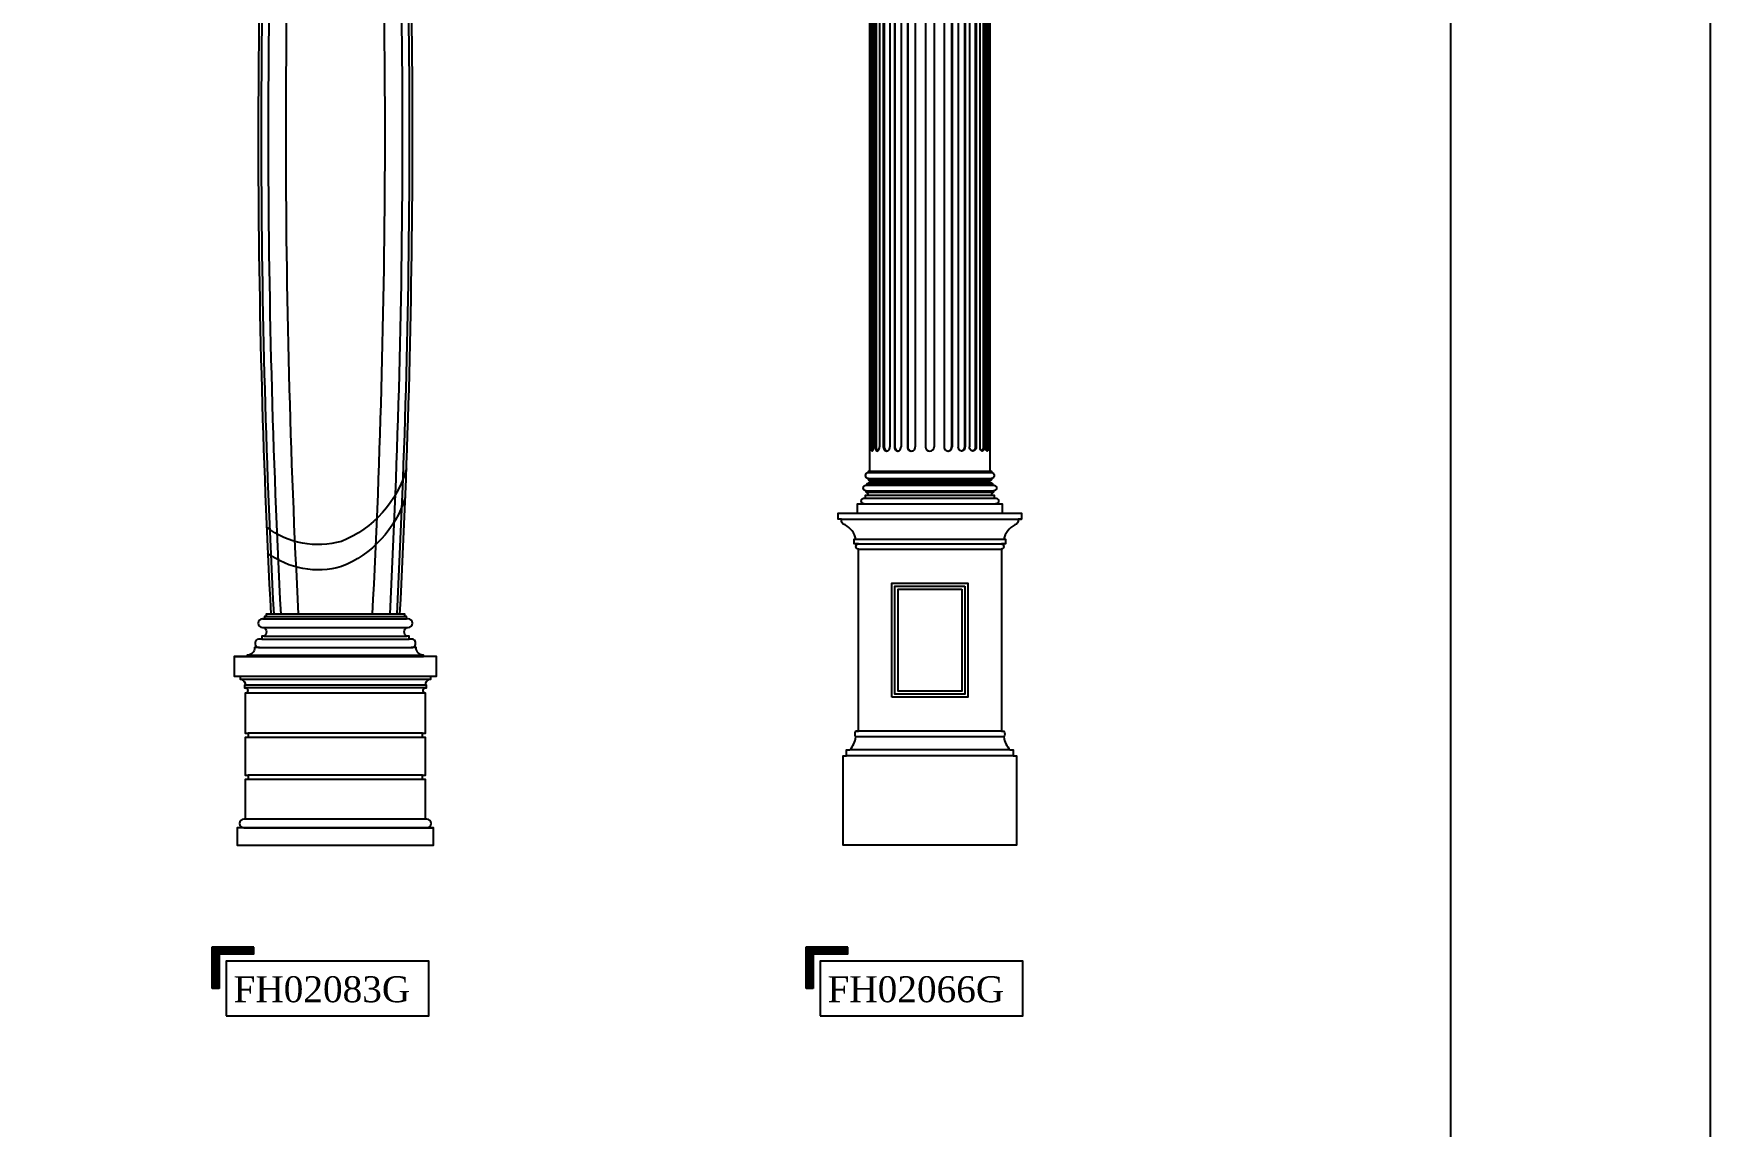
# Model space of a CAD drawing. Extents: x 15151 to 53333, y -36484 to -6005.
# Drawn here: x 42219 to 45634, y -10456 to -8231 of the extents above; entities that cross this region are included whole.
import ezdxf

# ---------------------------------------------------------------- set-up
doc = ezdxf.new("R2010")
doc.units = 0
doc.header["$MEASUREMENT"] = 0
doc.layers.get('DEFPOINTS').update_dxf_attribs({"linetype": 'CONTINUOUS'})
for name, color, linetype in [('3', 3, 'CONTINUOUS'), ('4', 4, 'CONTINUOUS'), ('7', 7, 'CONTINUOUS'), ('K', 3, 'CONTINUOUS')]:
    doc.layers.add(name, color=color, linetype=linetype)
doc.styles.add('STYLE4', font='')
doc.styles.get('STYLE4').set_extended_font_data('Dutch801 XBd BT')

# ---------------------------------------------------------------- blocks, each defined once
blk = doc.blocks.new('A$C17116E59')
at = {"layer": 'K'}
h = blk.add_hatch(dxfattribs=at)
h.set_pattern_fill('ANSI31', color=3, scale=8, style=0)
h.set_pattern_definition([(45, (-4627.7245, -2075.912), (-0.70710678, 0.70710678), [])])
h.paths.add_polyline_path([(48, 47.6), (0, 47.6), (0, 0), (8, 0), (8, 39.6), (48, 39.6)])
at = {"layer": 'K', "color": 3}
for p, q in [((0, 0), (0, 47.6)), ((48, 39.6), (48, 47.6)), ((8, 0), (0, 0))]:
    blk.add_line(p, q, dxfattribs=at)
for points in [[(48, 47.6), (0, 47.6), (0, 0)], [(48, 39.6), (8, 39.6), (8, 0)]]:
    blk.add_lwpolyline(points, dxfattribs=at)
blk = doc.blocks.new('A$C34912D1F')
at = {"layer": '3'}
for p, q in [((153, 783.5), (651, 783.5)), ((159, 791.5), (645, 791.5)), ((150, 714), (660, 714)), ((158, 753.5), (652, 753.5)), ((158, 723.5), (652, 723.5)), ((100, 658), (709.2, 658)), ((142.4, 684), (668.4, 684)), ((75, 585), (735, 585)), ((80, 575), (730, 575)), ((717, 554.5), (93, 554.5)), ((717, 544.5), (93, 544.5)), ((717, 526), (93, 526)), ((707, 388), (103, 388)), ((707, 373), (103, 373)), ((707, 243), (103, 243)), ((707, 228), (103, 228))]:
    blk.add_line(p, q, dxfattribs=at)
at = {"layer": '3', "linetype": 'Continuous'}
for p, q in [((722.2, 60), (87.8, 60)), ((87.8, 60), (745, 60)), ((717, 90), (93, 90))]:
    blk.add_line(p, q, dxfattribs=at)
at = {"layer": '3'}
for points in [[(651.1, 1304.2, -0.233638), (426, 1052, -0.236439), (167.1, 1100.8)], [(647.2, 1203.7, -0.224278), (426, 964.5, -0.232859), (170.2, 1010.9)]]:
    blk.add_lwpolyline(points, format="xyb", dxfattribs=at)
for centre, start, end in [((31970.8, 2461.9), 177.00105, 182.99362), ((31995.1, 2461.9), 177.00105, 182.99362), ((32055.7, 2461.9), 177.00105, 182.99362), ((-31245.7, 2461.9), 357.00638, 2.99895), ((-31185.1, 2461.9), 357.00638, 2.99895), ((-31160.8, 2461.9), 357.00638, 2.99895)]:
    blk.add_arc(centre, 31822.7, start, end, dxfattribs=at)
at = {"layer": '4'}
blk.add_lwpolyline([(182, 4126.8, 0.026412), (181.5, 800), (165, 800), (165, 791.5), (159, 791.5), (159, 783.5), (153, 783.5, 1), (153, 753.5), (158, 753.5, -0.551788), (158, 723.5), (150, 723.5), (150, 714), (142.4, 714, 1.025915), (142.4, 684), (125, 684, -0.435324), (100, 658), (100, 653), (55, 653), (55, 585), (75, 585), (75, 575), (80, 575, -0.314102), (93, 554.5), (90, 554.5), (90, 544.5), (93, 544.5, -0.915893), (93, 526), (93, 388), (103, 388), (103, 373), (93, 373), (93, 243), (103, 243), (103, 228), (93, 228), (93, 90), (88, 90, 0.991909), (87.8, 60), (65, 60), (65, 0), (745, 0), (745, 60), (722.2, 60, 0.991909), (722, 90), (717, 90), (717, 228), (707, 228), (707, 243), (717, 243), (717, 373), (707, 373), (707, 388), (717, 388), (717, 526, -0.915893), (717, 544.5), (720, 544.5), (720, 554.5), (717, 554.5, -0.314102), (730, 575), (735, 575), (735, 585), (755, 585), (755, 653), (710, 653), (710, 658, -0.435324), (685, 684), (667.6, 684, 1.025915), (667.6, 714), (660, 714), (660, 723.5), (652, 723.5, -0.551788), (652, 753.5), (657, 753.5, 1), (657, 783.5), (651, 783.5), (651, 791.5), (645, 791.5), (645, 800), (628.5, 800, 0.026412), (628, 4126.8)], format="xyb", dxfattribs=at)
at = {"layer": '7'}
for points in [[(628.5, 800), (405, 800), (165, 800)], [(55, 653), (710, 653)]]:
    blk.add_lwpolyline(points, dxfattribs=at)
blk = doc.blocks.new('A$C71C358DA')
at = {"layer": '3'}
for p, q in [((205, 4043.1), (205, 1379.9)), ((209.4, 4043.1), (209.4, 1379.9)), ((215.6, 4043.1), (215.6, 1379.9)), ((220.2, 4043.1), (220.2, 1379.9)), ((224.2, 4043.1), (224.2, 1379.9)), ((235.3, 4043.1), (235.3, 1379.9)), ((248.7, 4043.1), (248.7, 1379.9)), ((251.8, 4043.1), (251.8, 1379.9)), ((271.9, 4043.1), (271.9, 1379.9)), ((287.3, 4043.1), (287.3, 1379.9)), ((289, 4043.1), (289, 1379.9)), ((310.4, 4043.1), (310.4, 1379.9)), ((332.2, 4043.1), (332.2, 1379.9)), ((333.5, 4043.1), (333.5, 1379.9)), ((359.3, 4043.1), (359.3, 1379.9)), ((394.5, 4043.1), (394.5, 1379.9)), ((424.5, 4043.1), (424.5, 1379.9)), ((459.6, 4043.1), (459.6, 1379.9)), ((485.4, 4043.1), (485.4, 1379.9)), ((486.7, 4043.1), (486.7, 1379.9)), ((508.5, 4043.1), (508.5, 1379.9)), ((529.9, 4043.1), (529.9, 1379.9)), ((531.7, 4043.1), (531.7, 1379.9)), ((547, 4043.1), (547, 1379.9)), ((567.1, 4043.1), (567.1, 1379.9)), ((570.2, 4043.1), (570.2, 1379.9)), ((583.6, 4043.1), (583.6, 1379.9)), ((594.8, 4043.1), (594.8, 1379.9)), ((598.7, 4043.1), (598.7, 1379.9)), ((603.3, 4043.1), (603.3, 1379.9)), ((609.5, 4043.1), (609.5, 1379.9)), ((613.9, 4043.1), (613.9, 1379.9)), ((197, 1290), (623, 1290)), ((189.5, 1227), (630.5, 1227)), ((193, 1222), (627, 1222)), ((193.3, 1247), (626.7, 1247)), ((197, 1270), (623, 1270)), ((197, 1252), (623, 1252)), ((200, 1265), (620, 1265)), ((200, 1262), (618, 1262)), ((202, 1255), (618, 1255)), ((187, 1202), (633, 1202)), ((193, 1212), (627, 1212)), ((103.7, 1129), (727.8, 1129)), ((154.1, 1059.6), (665.9, 1059.6)), ((162.5, 1043.9), (665.9, 1043.9)), ((665.9, 375), (154.1, 375)), ((686.9, 330), (133.1, 330))]:
    blk.add_line(p, q, dxfattribs=at)
at = {"layer": '3', "linetype": 'Continuous'}
for points in [[(278.7, 512.5), (278.7, 907.5), (541.2, 907.5), (541.2, 512.5)], [(530.7, 897), (530.7, 523), (289.2, 523), (289.2, 897)], [(520.2, 886.5), (520.2, 533.5), (299.7, 533.5), (299.7, 886.5)]]:
    blk.add_lwpolyline(points, close=True, dxfattribs=at)
at = {"layer": '3'}
for centre, radius, start, end in [((345.8, 1378.5), 13.6, 174.28939, 5.71061), ((347.1, 1378.5), 13.6, 174.28939, 267.23393), ((409.5, 1379.9), 15, 180, 0), ((473.2, 1378.5), 13.6, 174.28939, 5.71061), ((471.9, 1378.5), 13.6, 272.76607, 5.71061)]:
    blk.add_arc(centre, radius, start, end, dxfattribs=at)
for centre, major_axis, ratio, start_param, end_param in [((210.3, 1379.9), (0, -15), 0.352632, 4.712389, 7.853982), ((214.7, 1379.9), (0, -15), 0.352632, 4.712389, 5.855376), ((227.8, 1379.9), (0, -15), 0.502408, 4.712389, 7.853982), ((231.7, 1379.9), (0, -15), 0.502408, 4.712389, 6.018005), ((260.3, 1379.9), (0, 15), 0.771984, 1.570796, 4.712389), ((263.4, 1379.9), (0, 15), 0.771984, 1.570796, 3.008544), ((298.8, 1379.9), (0, 15), 0.771984, 1.570796, 4.712389), ((300.6, 1379.9), (0, 15), 0.771984, 1.570796, 3.065705)]:
    blk.add_ellipse(centre, major_axis=major_axis, ratio=ratio, start_param=start_param, end_param=end_param, dxfattribs=at)
at = {"layer": '3', "extrusion": (0, 0, -1)}
for centre, major_axis, ratio, start_param, end_param in [((520.1, 1379.9), (0, 15), 0.771984, 1.570796, 4.712389), ((518.3, 1379.9), (0, 15), 0.771984, 1.570796, 3.065705), ((558.6, 1379.9), (0, 15), 0.771984, 1.570796, 4.712389), ((555.5, 1379.9), (0, 15), 0.771984, 1.570796, 3.008544), ((591.2, 1379.9), (0, -15), 0.502408, 4.712389, 7.853982), ((587.2, 1379.9), (0, -15), 0.502408, 4.712389, 6.018005), ((608.6, 1379.9), (0, -15), 0.352632, 4.712389, 7.853982), ((604.2, 1379.9), (0, -15), 0.352632, 4.712389, 5.855376)]:
    blk.add_ellipse(centre, major_axis=major_axis, ratio=ratio, start_param=start_param, end_param=end_param, dxfattribs=at)
at = {"layer": '4'}
blk.add_lwpolyline([(617.5, 4130), (617.5, 1295), (623, 1295), (623, 1290, -1), (623, 1270), (623, 1265), (620, 1265), (620, 1262), (618, 1262, 0.857143), (618, 1255), (623, 1255), (623, 1252), (626.7, 1252), (626.7, 1247), (630.5, 1247, -1.003964), (630.5, 1227), (630.5, 1222), (627, 1222, -0.783485), (627, 1219, 0.995468), (627, 1212), (633, 1212), (633, 1202), (637.5, 1202, -1.004017), (637.5, 1182), (660, 1182), (660, 1150), (727.8, 1150), (727.8, 1129), (716.3, 1129, -0.389704), (703.8, 1108.8, 0.219315), (665.9, 1059.6), (672.2, 1059.6), (672.2, 1043.9), (657.5, 1043.9, -0.893658), (657.5, 1025), (657.5, 395), (665.9, 395, -0.325464), (665.9, 375, 0.127577), (686.9, 330), (698.4, 330), (698.4, 310), (710, 310), (710, 0), (410, 0), (110, 0), (110, 310), (121.5, 310), (121.5, 330), (133.1, 330, 0.127577), (154.1, 375, -0.325464), (154.1, 395), (162.5, 395), (162.5, 1025, -0.893658), (162.5, 1043.9), (147.8, 1043.9), (147.8, 1059.6), (154.1, 1059.6, 0.219315), (116.2, 1108.8, -0.389704), (103.7, 1129), (92.1, 1129), (92.1, 1150), (160, 1150), (160, 1182), (182.5, 1182, -1.004017), (182.5, 1202), (187, 1202), (187, 1212), (193, 1212, 0.995468), (193, 1219, -0.783485), (193, 1222), (189.5, 1222), (189.5, 1227, -1.003964), (189.5, 1247), (193.3, 1247), (193.3, 1252), (197, 1252), (197, 1255), (202, 1255, 0.857143), (202, 1262), (200, 1262), (200, 1265), (197, 1265), (197, 1270, -1), (197, 1290), (197, 1295), (202.5, 1295), (202.5, 4130)], format="xyb", dxfattribs=at)
at = {"layer": '7'}
for p, q in [((202.5, 1295), (617.5, 1295)), ((182.4, 1182), (637.5, 1182)), ((160, 1150), (660, 1150)), ((162.5, 1025), (657.5, 1025)), ((657.5, 395), (154.1, 395)), ((698.4, 310), (121.5, 310))]:
    blk.add_line(p, q, dxfattribs=at)

msp = doc.modelspace()

# ---------------------------------------------------------------- linework, layer by layer
at = {"layer": 'DEFPOINTS'}
msp.add_line((45104.5, -6781.6), (45104.5, -15248.8), dxfattribs=at)
msp.add_lwpolyline([(38189.6, -15989.7), (45633.7, -15989.7), (45633.7, -6005.4), (38189.6, -6005.4)], close=True, dxfattribs=at)
at = {"layer": 'K', "color": 3}
for points in [[(42611.7, -10230.5), (43024.6, -10230.5), (43024.6, -10119), (42611.7, -10119)], [(43821, -10230.5), (44233.9, -10230.5), (44233.9, -10119), (43821, -10119)]]:
    msp.add_lwpolyline(points, close=True, dxfattribs=at)

# ---------------------------------------------------------------- block references
at = {"layer": '3', "xscale": 0.588, "yscale": 0.588, "zscale": 0.588}
for name, p in [('A$C34912D1F', (42595.9, -9883.1)), ('A$C71C358DA', (43803.3, -9883.1))]:
    msp.add_blockref(name, p, dxfattribs=at)
at = {"layer": 'K', "xscale": 1.764, "yscale": 1.764, "zscale": 1.764}
for p in [(42583.5, -10174.7), (43792.8, -10174.7)]:
    msp.add_blockref('A$C17116E59', p, dxfattribs=at)

# ---------------------------------------------------------------- texts
at = {"layer": 'K', "color": 3, "style": 'STYLE4'}
for s, p in [('FH02083G', (42626.7, -10202.8)), ('FH02066G', (43836, -10202.8))]:
    msp.add_text(s, height=52.92, dxfattribs=at).set_placement(p)

doc.saveas('drawing.dxf')
